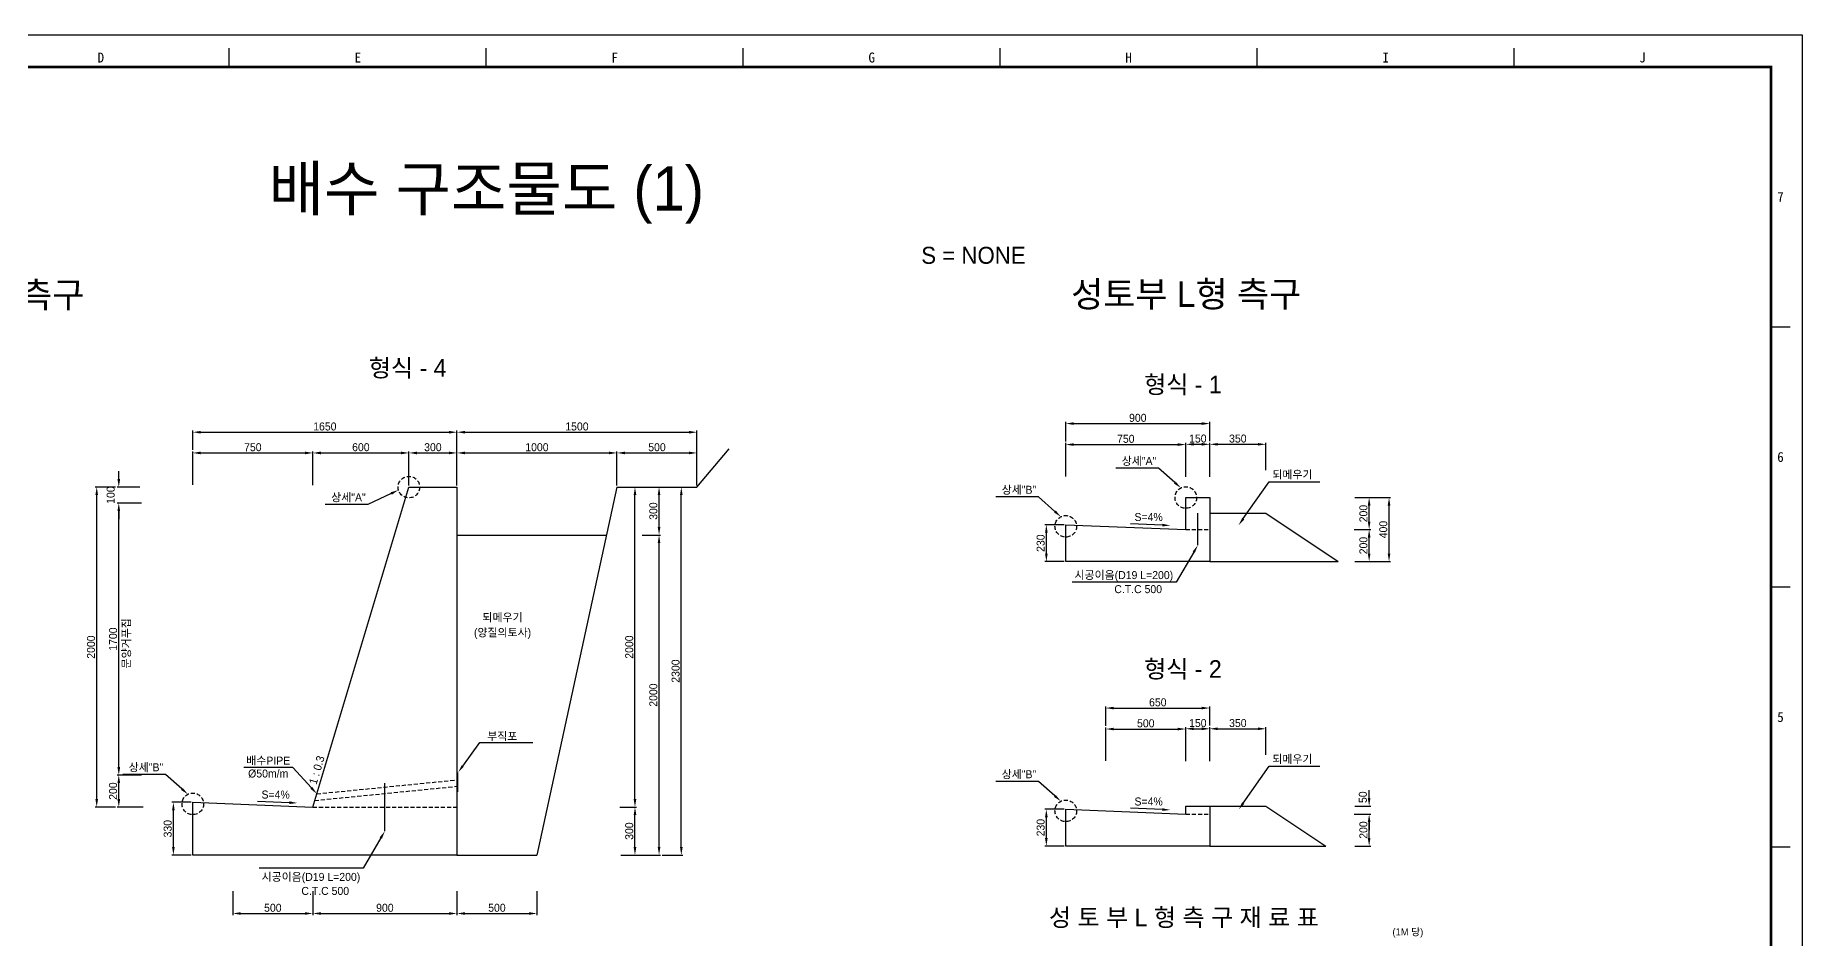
# Model space of a CAD drawing. Header units: millimetres. Extents: x 1057 to 1889, y -36 to 552.
# Drawn here: x 1337 to 1889, y 270 to 552 of the extents above; entities that cross this region are included whole.
import ezdxf
from ezdxf.enums import TextEntityAlignment as Align

# ---------------------------------------------------------------- set-up
doc = ezdxf.new("R2010")
doc.units = ezdxf.units.MM
doc.header["$LTSCALE"] = 0.2
doc.linetypes.add('HIDDEN', pattern=[9.525, 6.35, -3.175])
for name, color, linetype in [('CC-GSTR-0004', 4, 'Continuous'), ('CZ-DIMT-0002', 7, 'Continuous'), ('CZ-EXST-0002', 1, 'Continuous'), ('CZ-LIN2-0003', 3, 'Continuous'), ('CZ-LIN3-0005', 5, 'Continuous'), ('CZ-LINE-0001', 7, 'Continuous'), ('CZ-MACL-0006', 6, 'Continuous'), ('CZ-TEXT-BOX0', 7, 'Continuous'), ('TITLE', 7, 'Continuous')]:
    doc.layers.add(name, color=color, linetype=linetype)
doc.styles.add('돋움', font='')
doc.styles.add('돋음체', font='')
doc.styles.get('돋움').set_extended_font_data('Dotum')
doc.styles.get('돋음체').set_extended_font_data('DotumChe')

msp = doc.modelspace()

# ---------------------------------------------------------------- linework, layer by layer
at = {"layer": 'CC-GSTR-0004'}
msp.add_line((1469.1, 315.77), (1469.1, 321.77), dxfattribs=at)
at = {"layer": 'CZ-EXST-0002'}
for p, q in [((1703.96, 402.79), (1721.46, 402.79)), ((1721.46, 402.79), (1744.08, 387.71)), ((1703.96, 387.71), (1744.08, 387.71)), ((1703.96, 311.31), (1721.46, 311.31)), ((1721.46, 311.31), (1740.21, 298.81)), ((1703.96, 298.81), (1740.21, 298.81))]:
    msp.add_line(p, q, dxfattribs=at)
at = {"layer": 'CZ-LIN2-0003'}
for p, q in [((1543.76, 410.98), (1553.76, 422.98)), ((1423.76, 310.98), (1453.76, 410.98)), ((1453.76, 410.98), (1468.76, 410.98)), ((1468.76, 410.98), (1468.76, 295.98)), ((1518.76, 410.98), (1493.76, 295.98)), ((1518.76, 410.98), (1543.76, 410.98)), ((1696.46, 407.71), (1703.96, 407.71)), ((1696.46, 397.71), (1696.46, 407.71)), ((1703.96, 407.71), (1703.96, 387.71)), ((1658.96, 399.21), (1696.46, 397.71)), ((1658.96, 387.71), (1658.96, 399.21)), ((1468.76, 395.98), (1515.35, 395.98)), ((1703.96, 387.71), (1658.96, 387.71)), ((1386.26, 312.48), (1423.76, 310.98)), ((1386.26, 295.98), (1386.26, 312.48)), ((1658.96, 298.81), (1658.96, 310.31)), ((1658.96, 310.31), (1696.46, 308.81)), ((1696.46, 311.31), (1703.96, 311.31)), ((1696.46, 308.81), (1696.46, 311.31)), ((1703.96, 311.31), (1703.96, 298.81)), ((1703.96, 298.81), (1658.96, 298.81)), ((1468.76, 295.98), (1386.26, 295.98)), ((1468.76, 295.98), (1493.76, 295.98))]:
    msp.add_line(p, q, dxfattribs=at)
at = {"layer": 'CZ-LIN3-0005', "linetype": 'HIDDEN'}
for p, q in [((1424.38, 313.05), (1468.76, 317.48)), ((1425, 315.11), (1468.76, 319.48))]:
    msp.add_line(p, q, dxfattribs=at)
at = {"layer": 'CZ-LINE-0001'}
for p, q in [((1658.96, 425.27), (1658.96, 431.33)), ((1661.46, 430.83), (1701.46, 430.83)), ((1703.96, 425.35), (1703.96, 431.33)), ((1386.26, 422.65), (1386.26, 428.63)), ((1388.76, 428.13), (1466.26, 428.13)), ((1468.76, 422.15), (1468.76, 428.63)), ((1468.76, 422.65), (1468.76, 428.63)), ((1471.26, 428.13), (1541.26, 428.13)), ((1543.76, 422.15), (1543.76, 428.63)), ((1386.26, 411.69), (1386.26, 422.15)), ((1388.76, 421.65), (1421.26, 421.65)), ((1423.76, 411.57), (1423.76, 422.15)), ((1423.76, 411.57), (1423.76, 422.15)), ((1426.26, 421.65), (1451.26, 421.65)), ((1453.76, 411.48), (1453.76, 422.15)), ((1453.76, 411.48), (1453.76, 422.15)), ((1456.26, 421.65), (1466.26, 421.65)), ((1468.76, 411.48), (1468.76, 422.15)), ((1468.76, 411.48), (1468.76, 422.15)), ((1471.26, 421.65), (1516.26, 421.65)), ((1518.76, 411.48), (1518.76, 422.15)), ((1518.76, 411.48), (1518.76, 422.15)), ((1521.26, 421.65), (1541.26, 421.65)), ((1543.76, 411.48), (1543.76, 422.15)), ((1658.96, 414.31), (1658.96, 424.77)), ((1661.46, 424.27), (1693.96, 424.27)), ((1696.46, 414.19), (1696.46, 424.85)), ((1696.46, 414.19), (1696.46, 424.77)), ((1698.96, 424.35), (1701.46, 424.35)), ((1703.96, 416.25), (1703.96, 424.85)), ((1703.96, 414.19), (1703.96, 424.85)), ((1706.46, 424.35), (1718.96, 424.35)), ((1721.46, 416.25), (1721.46, 424.85)), ((1363.14, 413.48), (1363.14, 415.98)), ((1362.14, 410.98), (1355.75, 410.98)), ((1369.76, 410.98), (1362.64, 410.98)), ((1519.93, 410.98), (1524.89, 410.98)), ((1525.39, 410.98), (1532.41, 410.98)), ((1532.91, 410.98), (1539.36, 410.98)), ((1356.25, 313.48), (1356.25, 408.48)), ((1370.26, 405.98), (1362.64, 405.98)), ((1370.26, 405.98), (1362.64, 405.98)), ((1363.14, 323.48), (1363.14, 403.48)), ((1363.14, 403.48), (1363.14, 400.98)), ((1524.39, 313.48), (1524.39, 408.48)), ((1531.91, 398.48), (1531.91, 408.48)), ((1538.86, 298.48), (1538.86, 408.48)), ((1749.26, 407.71), (1754.23, 407.71)), ((1753.73, 400.21), (1753.73, 405.21)), ((1754.23, 407.71), (1760.45, 407.71)), ((1759.95, 390.21), (1759.95, 405.21)), ((1658.46, 399.21), (1652.39, 399.21)), ((1749.01, 397.71), (1754.23, 397.71)), ((1749.01, 397.71), (1754.23, 397.71)), ((1526.64, 395.98), (1532.41, 395.98)), ((1526.64, 395.98), (1532.41, 395.98)), ((1531.91, 298.48), (1531.91, 393.48)), ((1652.89, 390.21), (1652.89, 396.71)), ((1753.73, 390.21), (1753.73, 395.21)), ((1658.46, 387.71), (1652.39, 387.71)), ((1749.26, 387.71), (1754.23, 387.71)), ((1754.28, 387.71), (1760.45, 387.71)), ((1671.46, 336.37), (1671.46, 342.43)), ((1703.96, 336.45), (1703.96, 342.43)), ((1673.96, 341.93), (1701.46, 341.93)), ((1671.46, 325.41), (1671.46, 335.87)), ((1673.96, 335.37), (1693.96, 335.37)), ((1696.46, 325.28), (1696.46, 335.95)), ((1696.46, 325.28), (1696.46, 335.87)), ((1698.96, 335.45), (1701.46, 335.45)), ((1703.96, 327.35), (1703.96, 335.95)), ((1703.96, 325.28), (1703.96, 335.95)), ((1706.46, 335.45), (1718.96, 335.45)), ((1721.46, 327.35), (1721.46, 335.95)), ((1370.26, 320.98), (1362.64, 320.98)), ((1370.26, 320.98), (1362.64, 320.98)), ((1363.14, 313.48), (1363.14, 318.48)), ((1753.73, 313.81), (1753.73, 316.31)), ((1362.14, 310.98), (1355.75, 310.98)), ((1370.76, 310.98), (1362.64, 310.98)), ((1385.76, 312.48), (1379.7, 312.48)), ((1380.2, 298.48), (1380.2, 309.98)), ((1519.68, 310.98), (1524.89, 310.98)), ((1519.68, 310.98), (1524.89, 310.98)), ((1658.46, 310.31), (1652.39, 310.31)), ((1749.26, 311.31), (1754.23, 311.31)), ((1524.39, 298.48), (1524.39, 308.48)), ((1652.89, 301.31), (1652.89, 307.81)), ((1749.01, 308.81), (1754.23, 308.81)), ((1749.01, 308.81), (1754.23, 308.81)), ((1753.73, 301.31), (1753.73, 306.31)), ((1753.73, 306.31), (1753.73, 303.81)), ((1658.46, 298.81), (1652.39, 298.81)), ((1749.26, 298.81), (1754.23, 298.81)), ((1385.76, 295.98), (1379.7, 295.98)), ((1519.93, 295.98), (1532.41, 295.98)), ((1519.93, 295.98), (1524.89, 295.98)), ((1532.91, 295.98), (1539.36, 295.98)), ((1398.76, 284.74), (1398.76, 277.23)), ((1423.76, 284.74), (1423.76, 277.23)), ((1423.76, 284.74), (1423.76, 277.23)), ((1468.76, 284.74), (1468.76, 277.23)), ((1468.76, 284.74), (1468.76, 277.23)), ((1493.76, 284.74), (1493.76, 277.23)), ((1401.26, 277.73), (1421.26, 277.73)), ((1426.26, 277.73), (1466.26, 277.73)), ((1471.26, 277.73), (1491.26, 277.73))]:
    msp.add_line(p, q, dxfattribs=at)
at = {"layer": 'CZ-LINE-0001', "linetype": 'HIDDEN'}
for p, q in [((1696.46, 397.71), (1703.96, 397.71)), ((1423.76, 310.98), (1468.76, 310.98)), ((1696.46, 308.81), (1703.96, 308.81))]:
    msp.add_line(p, q, dxfattribs=at)
at = {"layer": 'CZ-LINE-0001'}
for points in [[(1693.05, 412.37), (1687.9, 416.9), (1674.6, 416.9)], [(1448.26, 408.98), (1440.96, 405.54), (1427.65, 405.54)], [(1714.4, 401.12), (1722.52, 412.65), (1738.37, 412.65)], [(1655.55, 403.37), (1650.4, 407.9), (1637.1, 407.9)], [(1689.14, 399.09), (1679.13, 399.49)], [(1698.95, 390.64), (1693.45, 381.24), (1660.98, 381.24)], [(1470.57, 323.79), (1475.91, 331.15), (1492.49, 331.15)], [(1382.85, 316.64), (1377.71, 321.17), (1364.4, 321.17)], [(1423.32, 316.96), (1417.53, 323.35), (1402.16, 323.35)], [(1714.4, 312.21), (1722.52, 323.75), (1738.37, 323.75)], [(1655.55, 314.47), (1650.4, 319), (1637.1, 319)], [(1416.44, 312.36), (1406.44, 312.76)], [(1689.14, 310.19), (1679.13, 310.59)], [(1445, 301.33), (1439.51, 291.93), (1407.03, 291.93)]]:
    msp.add_lwpolyline(points, dxfattribs=at)
at = {"layer": 'CZ-LINE-0001', "linetype": 'HIDDEN'}
for centre in [(1453.76, 410.98), (1696.46, 407.71), (1658.96, 398.71), (1386.26, 311.98), (1658.96, 309.81)]:
    msp.add_circle(centre, 3.37, dxfattribs=at)
at = {"layer": 'CZ-LINE-0001'}
for points in [[(1661.46, 431.24), (1661.46, 430.41), (1658.96, 430.83)], [(1701.46, 431.24), (1701.46, 430.41), (1703.96, 430.83)], [(1388.76, 428.54), (1388.76, 427.71), (1386.26, 428.13)], [(1466.26, 428.54), (1466.26, 427.71), (1468.76, 428.13)], [(1471.26, 428.54), (1471.26, 427.71), (1468.76, 428.13)], [(1541.26, 428.54), (1541.26, 427.71), (1543.76, 428.13)], [(1388.76, 422.07), (1388.76, 421.23), (1386.26, 421.65)], [(1421.26, 422.07), (1421.26, 421.23), (1423.76, 421.65)], [(1426.26, 422.07), (1426.26, 421.23), (1423.76, 421.65)], [(1451.26, 422.07), (1451.26, 421.23), (1453.76, 421.65)], [(1456.26, 422.07), (1456.26, 421.23), (1453.76, 421.65)], [(1466.26, 422.07), (1466.26, 421.23), (1468.76, 421.65)], [(1471.26, 422.07), (1471.26, 421.23), (1468.76, 421.65)], [(1516.26, 422.07), (1516.26, 421.23), (1518.76, 421.65)], [(1521.26, 422.07), (1521.26, 421.23), (1518.76, 421.65)], [(1541.26, 422.07), (1541.26, 421.23), (1543.76, 421.65)], [(1661.46, 424.69), (1661.46, 423.85), (1658.96, 424.27)], [(1693.96, 424.69), (1693.96, 423.85), (1696.46, 424.27)], [(1698.96, 424.77), (1698.96, 423.94), (1696.46, 424.35)], [(1701.46, 424.77), (1701.46, 423.94), (1703.96, 424.35)], [(1706.46, 424.77), (1706.46, 423.94), (1703.96, 424.35)], [(1718.96, 424.77), (1718.96, 423.94), (1721.46, 424.35)], [(1355.83, 408.48), (1356.66, 408.48), (1356.25, 410.98)], [(1362.72, 413.48), (1363.56, 413.48), (1363.14, 410.98)], [(1448.08, 409.36), (1450.52, 410.05), (1448.43, 408.61)], [(1523.97, 408.48), (1524.81, 408.48), (1524.39, 410.98)], [(1531.49, 408.48), (1532.32, 408.48), (1531.91, 410.98)], [(1538.45, 408.48), (1539.28, 408.48), (1538.86, 410.98)], [(1693.32, 412.68), (1694.92, 410.72), (1692.77, 412.06)], [(1362.72, 403.48), (1363.56, 403.48), (1363.14, 405.98)], [(1362.72, 403.48), (1363.56, 403.48), (1363.14, 405.98)], [(1655.82, 403.68), (1657.42, 401.72), (1655.27, 403.06)], [(1753.31, 405.21), (1754.14, 405.21), (1753.73, 407.71)], [(1759.53, 405.21), (1760.36, 405.21), (1759.95, 407.71)], [(1531.49, 398.48), (1532.32, 398.48), (1531.91, 395.98)], [(1652.48, 396.71), (1653.31, 396.71), (1652.89, 399.21)], [(1689.15, 399.51), (1691.63, 398.99), (1689.12, 398.68)], [(1714.74, 400.88), (1712.96, 399.07), (1714.06, 401.36)], [(1753.31, 400.21), (1754.14, 400.21), (1753.73, 397.71)], [(1753.31, 395.21), (1754.14, 395.21), (1753.73, 397.71)], [(1531.49, 393.48), (1532.32, 393.48), (1531.91, 395.98)], [(1698.59, 390.85), (1700.21, 392.79), (1699.3, 390.43)], [(1652.48, 390.21), (1653.31, 390.21), (1652.89, 387.71)], [(1753.31, 390.21), (1754.14, 390.21), (1753.73, 387.71)], [(1759.53, 390.21), (1760.36, 390.21), (1759.95, 387.71)], [(1673.96, 342.34), (1673.96, 341.51), (1671.46, 341.93)], [(1701.46, 342.34), (1701.46, 341.51), (1703.96, 341.93)], [(1673.96, 335.78), (1673.96, 334.95), (1671.46, 335.37)], [(1693.96, 335.78), (1693.96, 334.95), (1696.46, 335.37)], [(1698.96, 335.87), (1698.96, 335.03), (1696.46, 335.45)], [(1701.46, 335.87), (1701.46, 335.03), (1703.96, 335.45)], [(1706.46, 335.87), (1706.46, 335.03), (1703.96, 335.45)], [(1718.96, 335.87), (1718.96, 335.03), (1721.46, 335.45)], [(1362.72, 323.48), (1363.56, 323.48), (1363.14, 320.98)], [(1362.72, 318.48), (1363.56, 318.48), (1363.14, 320.98)], [(1470.91, 323.55), (1469.1, 321.77), (1470.23, 324.04)], [(1383.13, 316.95), (1384.73, 314.99), (1382.58, 316.33)], [(1423.63, 317.24), (1425, 315.11), (1423.01, 316.68)], [(1655.82, 314.78), (1657.42, 312.82), (1655.27, 314.16)], [(1355.83, 313.48), (1356.66, 313.48), (1356.25, 310.98)], [(1362.72, 313.48), (1363.56, 313.48), (1363.14, 310.98)], [(1379.78, 309.98), (1380.61, 309.98), (1380.2, 312.48)], [(1416.46, 312.78), (1418.94, 312.26), (1416.42, 311.95)], [(1523.97, 313.48), (1524.81, 313.48), (1524.39, 310.98)], [(1523.97, 308.48), (1524.81, 308.48), (1524.39, 310.98)], [(1652.48, 307.81), (1653.31, 307.81), (1652.89, 310.31)], [(1689.15, 310.61), (1691.63, 310.09), (1689.12, 309.78)], [(1714.74, 311.97), (1712.96, 310.17), (1714.06, 312.45)], [(1753.31, 313.81), (1754.14, 313.81), (1753.73, 311.31)], [(1753.31, 306.31), (1754.14, 306.31), (1753.73, 308.81)], [(1753.31, 306.31), (1754.14, 306.31), (1753.73, 308.81)], [(1379.78, 298.48), (1380.61, 298.48), (1380.2, 295.98)], [(1444.64, 301.54), (1446.26, 303.48), (1445.36, 301.11)], [(1523.97, 298.48), (1524.81, 298.48), (1524.39, 295.98)], [(1531.49, 298.48), (1532.32, 298.48), (1531.91, 295.98)], [(1538.45, 298.48), (1539.28, 298.48), (1538.86, 295.98)], [(1652.48, 301.31), (1653.31, 301.31), (1652.89, 298.81)], [(1753.31, 301.31), (1754.14, 301.31), (1753.73, 298.81)], [(1401.26, 278.14), (1401.26, 277.31), (1398.76, 277.73)], [(1421.26, 278.14), (1421.26, 277.31), (1423.76, 277.73)], [(1426.26, 278.14), (1426.26, 277.31), (1423.76, 277.73)], [(1466.26, 278.14), (1466.26, 277.31), (1468.76, 277.73)], [(1471.26, 278.14), (1471.26, 277.31), (1468.76, 277.73)], [(1491.26, 278.14), (1491.26, 277.31), (1493.76, 277.73)]]:
    msp.add_solid(points, dxfattribs=at)
at = {"layer": 'CZ-MACL-0006'}
for p, q in [((1700.21, 392.79), (1700.21, 402.79)), ((1446.26, 303.48), (1446.26, 318.48))]:
    msp.add_line(p, q, dxfattribs=at)
at = {"layer": 'TITLE', "color": 7, "linetype": 'Continuous'}
for p, q in [((1397.67, 542.25), (1397.67, 548.19)), ((1477.94, 542.25), (1477.94, 548.19)), ((1558.2, 542.25), (1558.2, 548.19)), ((1638.46, 542.25), (1638.46, 548.19)), ((1718.73, 542.25), (1718.73, 548.19)), ((1798.99, 542.25), (1798.99, 548.19)), ((1885.2, 460.99), (1879.26, 460.99)), ((1885.2, 379.74), (1879.26, 379.74)), ((1885.2, 298.48), (1879.26, 298.48))]:
    msp.add_line(p, q, dxfattribs=at)
at = {"layer": 'TITLE'}
msp.add_line((1879.25, 534.18), (1879.25, -25.96), dxfattribs=at)
msp.add_lwpolyline([(1056.8, -36.43), (1889.15, -36.43), (1889.15, 552.16), (1056.8, 552.16)], close=True, dxfattribs=at)
at = {"layer": 'TITLE', "linetype": 'Continuous', "const_width": 0.793}
msp.add_lwpolyline([(1076.62, -26.54), (1076.62, 542.25), (1879.26, 542.25), (1879.26, -26.54)], close=True, dxfattribs=at)

# ---------------------------------------------------------------- texts
at = {"layer": 'CZ-DIMT-0002', "style": '돋움'}
for s, p in [('상세"A"', (1681.83, 419.13)), ('되메우기', (1729.75, 414.88)), ('상세"A"', (1434.88, 407.77)), ('상세"B"', (1644.33, 410.13)), ('S=4%', (1684.84, 401.63)), ('시공이음(D19 L=200)', (1677.1, 383.48)), ('C.T.C 500', (1681.58, 379.09)), ('되메우기', (1483.02, 370.26)), ('(양질의토사)', (1483.02, 365.55)), ('부직포', (1482.92, 333.12)), ('배수PIPE', (1409.82, 325.5)), ('되메우기', (1729.75, 325.98)), ('상세"B"', (1371.63, 323.41)), ('Ø50m/m', (1409.82, 321.47)), ('상세"B"', (1644.33, 321.23)), ('S=4%', (1412.14, 314.9)), ('S=4%', (1684.84, 312.73)), ('시공이음(D19 L=200)', (1423.16, 289.16)), ('C.T.C 500', (1427.63, 284.78))]:
    msp.add_text(s, height=2.5, dxfattribs=at).set_placement(p, align=Align.MIDDLE_CENTER)
for s, rotation, p in [('문양거푸집', 90, (1365.5, 362.16)), ('1 : 0.3', 73.3008, (1424.99, 322.55))]:
    msp.add_text(s, height=2.5, rotation=rotation, dxfattribs=at).set_placement(p, align=Align.MIDDLE_CENTER)
at = {"layer": 'CZ-LINE-0001', "char_height": 2.5, "attachment_point": 5, "style": '돋움'}
for s, insert in [('\\A1;1650', (1427.51, 429.91)), ('\\A1;1500', (1506.26, 429.91)), ('\\A1;900', (1681.46, 432.61)), ('\\A1;750', (1677.71, 426.05)), ('\\A1;150', (1700.21, 426.14)), ('\\A1;350', (1712.71, 426.13)), ('\\A1;750', (1405.01, 423.43)), ('\\A1;600', (1438.76, 423.43)), ('\\A1;300', (1461.26, 423.43)), ('\\A1;1000', (1493.76, 423.43)), ('\\A1;500', (1531.26, 423.43)), ('\\A1;650', (1687.71, 343.7)), ('\\A1;500', (1683.96, 337.15)), ('\\A1;150', (1700.21, 337.23)), ('\\A1;350', (1712.71, 337.23)), ('\\A1;500', (1411.26, 279.5)), ('\\A1;900', (1446.26, 279.5)), ('\\A1;500', (1481.26, 279.5))]:
    msp.add_mtext(s, dxfattribs=dict(at, insert=insert))
at = {"layer": 'CZ-LINE-0001', "char_height": 2.5, "attachment_point": 5, "rotation": 90, "style": '돋움'}
for s, insert in [('\\A1;100', (1360.61, 408.48)), ('\\A1;300', (1530.13, 403.48)), ('\\A1;200', (1751.95, 402.71)), ('\\A1;400', (1758.16, 397.71)), ('\\A1;230', (1651.12, 393.46)), ('\\A1;200', (1751.95, 392.71)), ('\\A1;2000', (1354.47, 360.98)), ('\\A1;1700', (1361.36, 363.48)), ('\\A1;2000', (1522.61, 360.98)), ('\\A1;2300', (1537.09, 353.48)), ('\\A1;2000', (1530.13, 345.98)), ('\\A1;200', (1361.36, 315.98)), ('\\A1;50', (1751.77, 314.07)), ('\\A1;330', (1378.42, 304.23)), ('\\A1;300', (1522.61, 303.48)), ('\\A1;230', (1651.12, 304.56)), ('\\A1;200', (1751.95, 303.81))]:
    msp.add_mtext(s, dxfattribs=dict(at, insert=insert))
at = {"layer": 'CZ-TEXT-BOX0', "style": '돋움'}
for s, height, p in [('절토부 L형 측구', 8, (1280.55, 467.08)), ('성토부 L형 측구', 8, (1660.65, 467.27)), ('형식 - 4', 5.514, (1441.24, 445.46)), ('형식 - 1', 5.514, (1683.42, 440.28)), ('형식 - 2', 5.514, (1683.42, 351.38)), ('성 토 부 L 형 측 구 재 료 표', 5.5134, (1653.69, 273.74)), ('  (1M 당)', 2.233, (1759.4, 270.85))]:
    msp.add_text(s, height=height, dxfattribs=at).set_placement(p)
at = {"layer": 'TITLE', "color": 3, "linetype": 'Continuous', "style": '돋음체'}
for s, p in [('D', (1357.54, 545.22)), ('E', (1437.81, 545.22)), ('F', (1518.07, 545.22)), ('G', (1598.33, 545.22)), ('H', (1678.6, 545.22)), ('I', (1758.86, 545.22)), ('J', (1839.12, 545.22)), ('7', (1882.23, 501.63)), ('6', (1882.23, 420.38)), ('5', (1882.23, 339.12))]:
    msp.add_text(s, height=3.13, dxfattribs=at).set_placement(p, align=Align.MIDDLE)
at = {"layer": 'TITLE', "style": '돋움'}
msp.add_text('배수 구조물도 (1)', height=13.8017, dxfattribs=at).set_placement((1477.94, 504.31), align=Align.MIDDLE_CENTER)
msp.add_text('S = NONE', height=5.308, dxfattribs=at).set_placement((1613.82, 483.41), align=Align.MIDDLE_LEFT)

doc.saveas('drawing.dxf')
